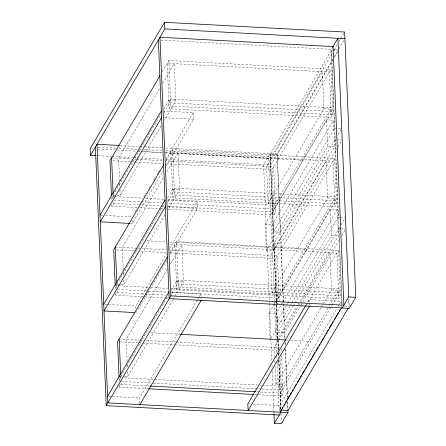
<?xml version="1.0" encoding="UTF-8"?>
<svg xmlns="http://www.w3.org/2000/svg" width="446" height="446" viewBox="0 0 446 446"><rect width="100%" height="100%" fill="white"/><g stroke="black" fill="none" stroke-linecap="round" stroke-linejoin="round"><path stroke-width="0.33" stroke-dasharray="2.23 1.67" d="M162.333 71.661L168.889 60.517L330.965 69.281L332.872 114.756L331.244 117.521L169.168 108.757L167.261 63.276L329.338 72.046L331.244 117.521M159.467 88.81L118.603 158.285L119.522 180.295M162.639 83.424L174.269 63.655L175.824 100.796L164.552 119.963M112.425 198.994L112.32 196.469L160.716 114.193M163.888 108.802L169.658 98.995L331.735 107.759L331.891 111.55L274.552 209.023L168.125 203.27M163.833 112.95L169.815 102.786L169.658 98.995M136.916 207.501L111.879 206.147L113.501 203.387L113.418 201.319M169.168 108.757L170.796 105.992L168.889 60.517M113.156 195.047L120.158 195.426L161.028 125.95M135.171 211.527L137.284 207.931M139.397 204.335L141.159 201.341M143.629 197.143L146.098 192.951M148.919 188.156L150.681 185.157M153.496 180.368L155.615 176.772M157.025 174.375L158.079 172.574M158.436 171.978L159.846 169.58M166.191 158.793L193.33 112.654L164.039 111.065M166.068 160.783L172.624 149.633L334.701 158.402L336.607 203.878L334.979 206.643L172.903 197.873L170.996 152.398L333.073 161.162L334.979 206.643M130.232 223.44L132.272 223.552L162.941 171.415M166.113 166.024L193.609 119.283L193.33 112.654M163.203 177.932L122.338 247.407L123.258 269.417M166.726 171.944L178.004 152.777L179.56 189.918L167.93 209.681M116.161 288.116L116.055 285.591L164.451 203.315M167.763 197.684L173.394 188.117L335.47 196.881L335.626 200.672L278.287 298.145L171.861 292.386M167.925 201.475L173.55 191.903L173.394 188.117M144.13 296.813L115.614 295.269L117.237 292.504L117.125 289.749M172.903 197.873L174.531 195.108L172.624 149.633M120.71 284.375L123.893 284.548L165.115 214.47M135.84 308.693L135.735 306.04L166.754 253.306M169.569 248.511L197.065 201.77L167.774 200.187M169.92 252.748L176.477 241.598L338.559 250.362L340.46 295.837L338.837 298.603L176.761 289.839L174.854 244.358L336.931 253.127L338.837 298.603M136.008 312.668L166.676 260.536M170.205 254.543L197.344 208.405L197.065 201.77M167.412 269.295L126.19 339.373L127.116 361.377M170.584 263.904L181.856 244.737L183.412 281.878L173.193 299.249M120.013 380.076L119.907 377.55L168.304 295.274M171.125 290.485L177.246 280.077L339.322 288.841L339.484 292.632L332.097 305.192M171.777 293.435L177.402 283.868L177.246 280.077M147.988 388.773L119.467 387.234L121.095 384.469L120.977 381.709M176.761 289.839L178.383 287.073L176.477 241.598M124.562 376.335L127.746 376.508L172.842 299.846M333.05 46.585L331.428 49.35L342.121 304.518M332.989 59.792L277.312 154.439L280.573 232.193L273.565 231.814L270.309 154.06L331.272 50.426L337.639 50.772M277.875 338.876L270.309 158.425L332.326 53.007M334.087 50.008L337.254 44.617M339.016 41.623L340.426 39.226M340.783 38.629L343.95 33.238M332.956 59.039L270.588 165.059L166.291 159.417M334.366 56.642L338.592 49.456M338.943 48.854L344.58 39.27M334.4 57.395L338.274 50.805M167.529 209.157L273.955 214.916L272.049 169.441L330.965 69.281M139.81 403.307L139.587 397.999L197.394 299.729M197.751 299.127L198.805 297.331M199.156 296.729L200.923 293.736L168.906 292.002M268.23 203.437L323.891 108.807L322.335 71.667L266.669 166.297L268.23 203.437L275.232 203.816M274.552 209.023L274.396 205.238L331.735 107.759M265.259 224.126L326.595 119.857L333.597 120.236L334.712 146.767L273.376 251.031L266.373 250.652L265.259 224.126L272.261 224.505L333.597 120.236M273.955 214.916L275.578 212.151L273.677 166.676L165.856 160.844M273.565 231.814L334.528 128.175L331.272 50.426M266.373 250.652L327.704 146.388L326.595 119.857M276.459 300.799L274.045 243.181L336.245 137.541M338.012 134.547L340.828 129.753M276.604 304.272L277.3 320.93L284.308 321.31L281.047 243.561L337.427 147.71M337.784 147.113L342.01 139.927M277.546 300.593L275.784 258.557L334.701 158.402M271.965 292.554L327.626 197.924L326.071 160.789L270.404 255.419L271.965 292.554L278.967 292.933M278.287 298.145L278.131 294.354L335.47 196.881M289.844 306.218L270.109 339.774L268.994 313.248L273.928 304.858M274.284 304.256L275.338 302.46M275.695 301.858L330.33 208.979L337.332 209.358L338.447 235.884L297.203 305.995M278.337 302.929L277.691 304.038L277.574 301.279M277.027 338.113L275.996 313.627L282.346 302.84M282.697 302.237L337.332 209.358M277.3 320.93L286.115 305.956M286.466 305.354L287.519 303.559M287.876 302.962L338.263 217.297L335.007 139.548L341.374 139.888M290.201 305.616L291.612 303.219M291.963 302.622L331.439 235.505L330.33 208.979M278.538 350.35L277.78 332.303L293.284 305.945M293.468 305.733L294.878 303.341M295.046 302.945L339.629 227.259M341.039 224.862L344.563 218.875M277.111 340.153L296.852 306.597M278.137 340.789L274.262 347.378L274.664 357.006M278.488 340.192L298.218 306.653M298.569 306.051L329.928 252.748L331.484 289.889L323.027 304.261M285.016 338.235L284.782 332.677L300.637 305.722M300.994 305.125L302.399 302.728M302.756 302.126L340.108 238.627M341.87 235.633L345.745 229.043M306.001 304.98L307.411 302.583M307.762 301.987L309.173 299.589L341.19 301.318L341.463 307.952M306.279 305.231L307.69 302.84M308.041 302.237L338.559 250.362M282.82 384.898L275.818 384.519L320.914 307.857M321.265 307.255L322.675 304.858M261.969 389.018L282.145 390.105L281.983 386.32L339.322 288.841M282.145 390.105L330.335 308.18M330.687 307.584L331.74 305.789M254.415 394.532L281.543 395.998L283.171 393.233L281.582 355.323M280.021 409.567L279.854 405.587L336.607 309.111M338.018 306.714L339.072 304.913M339.423 304.317L341.19 301.318M161.123 40.14L333.335 49.456M333.97 49.489L337.154 49.662M168.822 100.417L175.824 100.796M323.891 108.807L330.899 109.181M169.815 102.786L331.891 111.55M170.796 105.992L332.872 114.756M164.318 117.699L193.609 119.283M334.528 128.175L340.895 128.52M327.704 146.388L334.712 146.767M119.946 145.496L143.579 146.779M144.275 146.812L162.35 147.793M165.823 147.977L277.094 153.998L284.843 338.943M270.309 154.06L277.312 154.439M98.165 147.174L116.233 148.15M119.015 148.301L139.174 149.393M139.871 149.427L141.259 149.505M144.041 149.655L162.115 150.631M165.589 150.82L268.464 156.384L274.496 300.309M91.614 148.758L93.008 148.836M97.875 149.098L114.561 150.001M117.343 150.151L136.81 151.205M137.507 151.244L140.289 151.395M140.981 151.428L162.539 152.593M165.321 152.744L270.309 158.425M143.149 151.629L162.55 152.677M165.321 152.827L303.224 160.287M98.153 155.732L111.361 156.446M112.058 156.485L132.919 157.611M133.61 157.65L136.392 157.8M137.089 157.834L162.121 159.189M111.595 157.906L131.771 158.999M134.553 159.15L135.946 159.228M136.638 159.261L163.074 160.694M112.754 160.822L130.143 161.764M130.84 161.803L134.318 161.993M135.015 162.026L162.84 163.531M166.313 163.721L272.049 169.441M172.557 189.539L179.56 189.918M327.626 197.924L334.634 198.303M173.55 191.903L335.626 200.672M174.531 195.108L336.607 203.878M112.32 196.469L114.405 196.58M115.101 196.619L142.926 198.124M145.708 198.275L163.793 199.256M167.969 199.479L274.396 205.238M113.869 200.332L161.865 202.93M113.501 203.387L138.544 204.742M141.326 204.892L160.805 205.94M161.502 205.98L164.284 206.13M167.763 206.32L275.578 212.151M168.053 206.821L197.344 208.405M338.263 217.297L339.54 217.364M340.175 217.403L344.63 217.642M139.704 207.652L160.571 208.784M161.268 208.823L162.656 208.895M100.662 215.223L102.708 215.334M105.429 215.479L131.314 216.884M340.014 228.737L338.743 228.664L341.97 305.722M340.649 228.77L345.109 229.01M331.439 235.505L338.447 235.884M274.045 243.181L281.047 243.561M146.885 240.751L166.286 241.799M169.748 241.988L306.959 249.409M115.33 247.028L136.894 248.193M137.591 248.232L139.682 248.344M142.464 248.494L166.113 249.777M169.591 249.966L277.412 255.798L279.313 301.273M116.49 249.944L133.878 250.886M134.575 250.92L137.357 251.07M140.836 251.26L165.879 252.614M170.049 252.843L275.784 258.557M176.41 281.498L183.412 281.878M331.484 289.889L338.486 290.268M177.402 283.868L339.484 292.632M178.383 287.073L340.46 295.837M116.891 284.169L120.074 284.342M116.055 285.591L117.443 285.663M118.14 285.702L148.05 287.319M150.832 287.469L167.529 288.372M171.008 288.562L278.131 294.354M117.605 289.454L147.514 291.071M148.211 291.11L167.685 292.163M117.237 292.504L144.37 293.97M145.061 294.009L165.237 295.101M344.546 306.553L349.006 306.798L348.683 299.16M144.827 296.852L165.695 297.978M166.391 298.017L168.476 298.129M105.078 304.378L107.804 304.529M108.484 304.568L135.735 306.04M268.994 313.248L275.996 313.627M277.78 332.303L284.782 332.677M150.737 332.71L179.838 334.288M286.561 340.058L287.943 340.131M290.714 340.281L310.812 341.368M119.188 338.993L139.358 340.081M140.055 340.12L143.534 340.309M146.316 340.46L175.529 342.037M176.226 342.076L279.993 347.69M120.342 341.904L137.736 342.846M138.427 342.885L141.906 343.074M142.603 343.108L173.907 344.803M174.603 344.842L278.248 350.445M120.743 376.129L122.014 376.201M119.907 377.55L121.301 377.628M124.083 377.779L153.993 379.395M154.69 379.435L257.637 384.998M260.419 385.149L261.813 385.227M262.51 385.266L281.983 386.32M121.457 381.414L152.761 383.108M153.457 383.147L257.102 388.75M257.799 388.789L261.272 388.979M121.095 384.469L150.308 386.046M256.734 391.805L283.171 393.233M108.936 396.343L111.656 396.488M112.342 396.527L139.587 397.999M248.517 403.892L250.563 404.004M253.289 404.148L279.854 405.587M348.889 299.333L349.185 306.291M309.173 299.589L309.424 305.555M285.189 342.4L285.334 345.867M285.451 348.644L287.486 397.241M287.664 401.406L288.01 409.735M284.994 342.417L285.139 345.895M285.284 349.369L287.291 397.347M287.497 402.214L287.759 408.469M281.32 349.134L281.465 352.58M279.698 351.9L279.809 354.654M279.982 358.79L281.543 395.998M276.487 301.496L276.576 303.575M278.65 353.126L278.767 355.902M278.945 360.067L280.98 408.664M277.903 339.573L278.343 349.998M278.488 353.477L278.661 357.647M278.778 360.429L280.818 409.099M281.019 413.966L281.37 422.312M276.241 300.325L270.092 153.619L263.586 164.68L269.267 300.258M276.269 301.017L278.337 350.383M278.455 353.165L278.627 357.335M278.744 360.117L280.813 409.484M272.261 224.505L273.376 251.031M274.524 301L274.613 303.085M274.641 303.782L276.682 352.452M276.827 355.93L276.972 359.404M277.089 362.185L279.157 411.552M274.808 360.446L274.898 362.509M275.07 366.634L275.818 384.519M269.295 300.95L269.384 303.04M269.412 303.732L271.831 361.444M271.976 364.917L272.093 367.699M272.238 371.178L273.9 410.805M273.933 411.502L274.017 413.587M200.923 293.736L201.09 297.711M201.118 298.374L201.168 299.701M132.133 220.235L132.272 223.552M119.667 183.735L119.812 187.175M119.929 189.924L120.158 195.426M123.403 272.857L123.52 275.606M123.693 279.731L123.893 284.548M127.255 364.817L127.372 367.565M127.545 371.696L127.746 376.508M113.156 195.114L113.245 197.182M116.863 283.55L117.008 286.99M120.715 375.51L120.86 378.955M111.5 197.193L111.617 199.947M111.818 204.77L111.879 206.147M115.269 287.001L115.38 289.755M115.497 292.515L115.614 295.269M119.121 378.961L119.238 381.72M119.35 384.474L119.467 387.234"/><path stroke-width="0.67" d="M158.341 39.989L169.185 298.636L349.268 308.376L355.774 297.315L344.658 32.04L164.568 22.3L90.226 148.685L90.505 155.314L96.068 155.615M90.505 155.314L164.847 28.934L164.568 22.3M159.863 75.853L109.972 160.671L111.444 195.816M99.982 215.189L161.318 110.92M161.591 117.554L100.261 221.818L129.552 223.401M163.95 164.379L113.708 249.793L115.207 285.624M103.717 304.306L165.053 200.042M165.327 206.671L103.996 310.94L134.647 312.596M167.456 256.941L117.56 341.753L119.032 376.898M107.57 396.271L168.906 292.002M279.308 415.025L106.22 405.665L170.812 295.871L159.969 37.224L333.05 46.585L343.894 305.231L170.812 295.871M332.794 47.025L337.929 38.295L348.772 296.936L342.266 307.996M139.866 404.633L201.196 300.364M305.649 305.582L247.837 403.859L248.115 410.487L309.452 306.218M282.095 408.257L282.797 407.059M283.857 405.258L284.559 404.059M285.267 402.861L286.321 401.065M287.029 399.867L289.493 395.674M290.201 394.476L291.255 392.681M292.314 390.88L293.016 389.687M294.076 387.886L294.778 386.688M295.486 385.489L296.189 384.29M297.248 382.495L297.95 381.297M298.658 380.098L299.712 378.303M300.42 377.104L301.474 375.309M302.533 373.508L304.646 369.918M305.705 368.117L306.408 366.919M307.467 365.123L308.169 363.925M308.877 362.726L309.931 360.931M310.639 359.732L311.341 358.534M312.049 357.335L313.103 355.54M313.811 354.341L314.865 352.541M315.924 350.746L318.037 347.15M319.096 345.355L319.799 344.156M320.858 342.361L321.56 341.162M322.268 339.963L323.322 338.168M324.03 336.97L324.733 335.771M325.792 333.97L326.494 332.777M327.202 331.579L328.256 329.778M329.315 327.983L331.779 323.79M332.487 322.592L333.19 321.393M334.249 319.598L334.952 318.399M335.66 317.201L336.713 315.4M337.421 314.201L338.475 312.406M339.183 311.208L339.885 310.009M280.133 412.221L341.463 307.952M287.821 409.863L287.932 412.639L281.432 423.7L274.424 423.321L280.93 412.26L280.846 410.175M348.298 307.991L288.044 410.432L281.036 410.052M164.847 28.934L344.936 38.674M119.255 145.463L97.011 144.259L107.848 402.9L287.932 412.639M348.772 296.936L355.774 297.315M180.535 334.322L285.864 340.019M150.308 386.046L255.346 391.727M148.68 388.812L253.718 394.493M274.045 414.284L274.424 423.321M111.595 157.906L113.094 193.67M115.33 247.028L116.835 282.859M119.188 338.993L120.688 374.752M95.383 147.024L106.22 405.665"/></g></svg>
